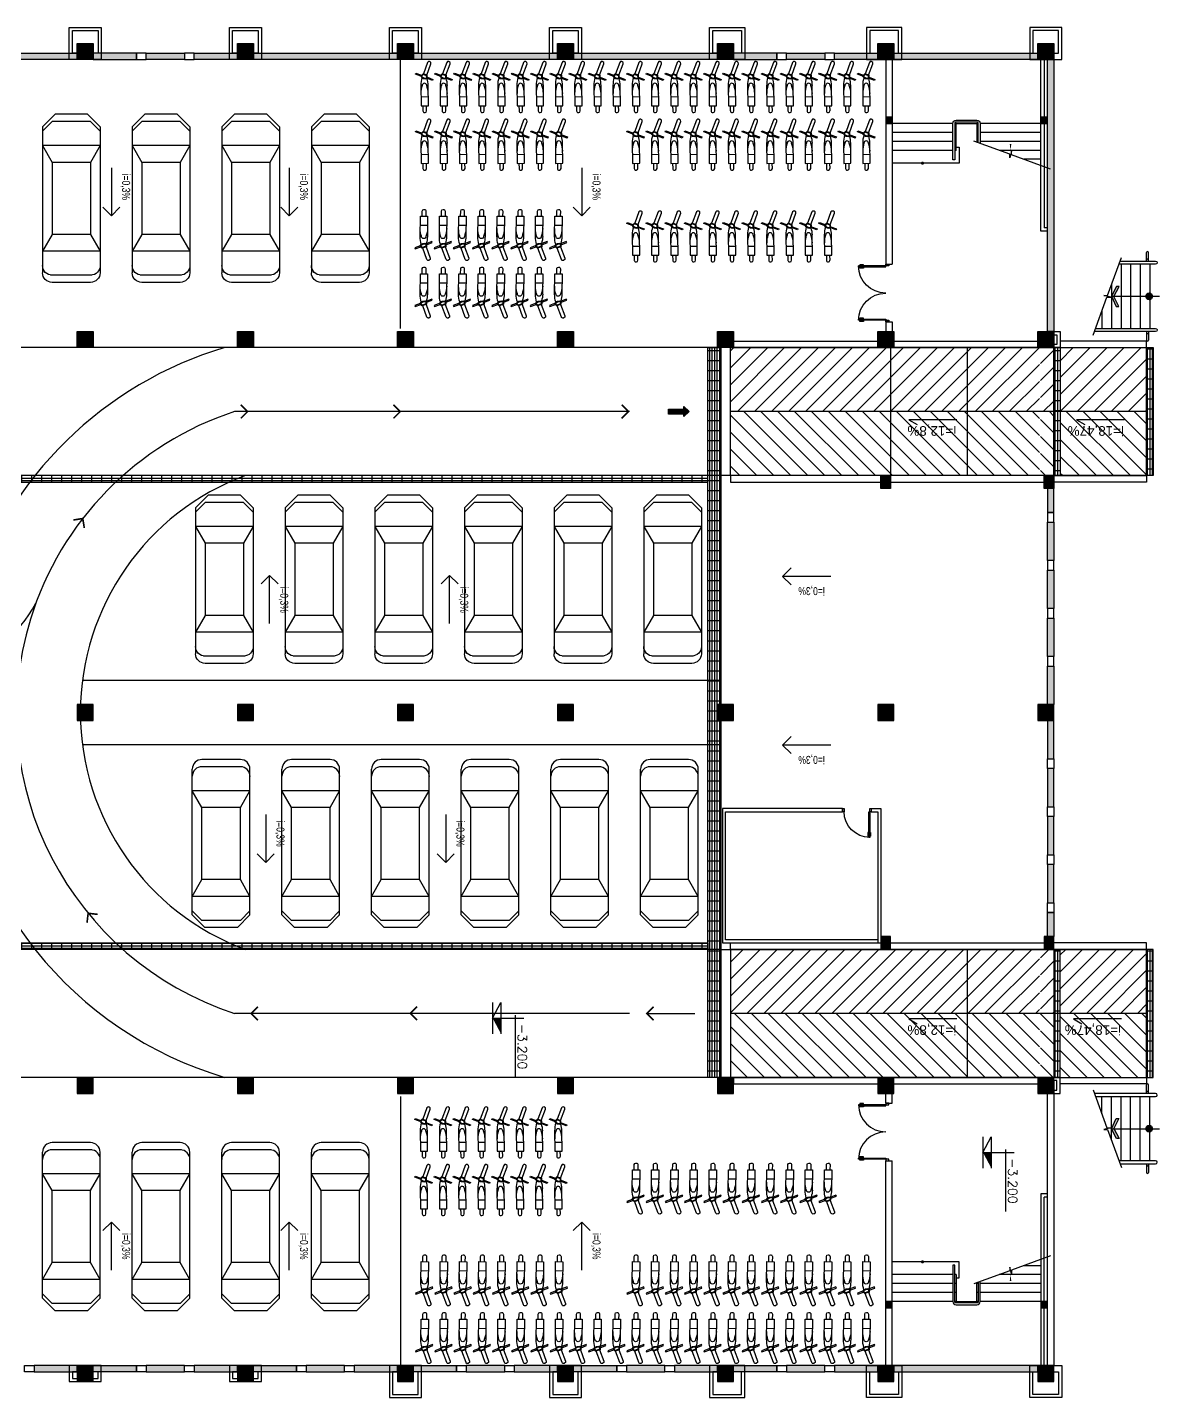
# Model space of a CAD drawing. Header units: millimetres. Extents: x -9574 to 115615, y -25569 to 161230.
# Drawn here: x 80253 to 115615, y 118430 to 161230 of the extents above; entities that cross this region are included whole.
import ezdxf

# ---------------------------------------------------------------- set-up
doc = ezdxf.new("R2010")
doc.units = ezdxf.units.MM
for name, color, linetype in [('cot TT T1$0$COT1', 7, 'Continuous'), ('cot TT T1$0$COTPHU7', 7, 'Continuous'), ('TT T1$0$3', 4, 'Continuous'), ('TT T1$0$CAODO7', 2, 'Continuous'), ('TT T1$0$COTPHU7', 7, 'Continuous'), ('TT T1$0$CUA3', 3, 'Continuous'), ('TT T1$0$HATCH5', 5, 'Continuous'), ('TT T1$0$NETCAT8', 8, 'Continuous'), ('TT T1$0$TAYVIN31', 31, 'Continuous'), ('TT T1$0$TBI241', 241, 'Continuous'), ('TT T1$0$THAY55', 55, 'Continuous'), ('TT T1$0$TUONG6', 6, 'Continuous'), ('TT T1$0$VACH121', 121, 'Continuous')]:
    doc.layers.add(name, color=color, linetype=linetype)
doc.styles.add('TT T1$0$A', font='VSIMPLEX.SHX', dxfattribs={"width": 0.8})
doc.styles.add('TT T1$0$ROMAND', font='romand', dxfattribs={"height": 7000})
doc.styles.add('TT T1$0$VNI-HELVE', font='vhelven_0.ttf')
pattern_1 = [(225, (-8043.92, 195198.64), (265.165, -265.165), [])]
pattern_2 = [(315, (-8043.92, 195198.64), (265.165, 265.165), [])]
pattern_3 = [(270, (-8043.92, 195198.64), (78.125, -7e-14), []), (360, (-8043.92, 195198.64), (3e-13, 312.5), [])]
pattern_4 = [(180, (-8043.92, 195198.64), (-7e-14, -78.125), []), (270, (-8043.92, 195198.64), (312.5, -3e-13), [])]

# ---------------------------------------------------------------- blocks, each defined once
blk = doc.blocks.new('TT T1$0$AUTOMBAN')
for p, q in [((-318, 1726), (-580, 1464)), ((-318, 1726), (357, 1726)), ((620, 1464), (357, 1726)), ((-380, 1576), (-580, 1376)), ((-580, 1464), (-580, -1574)), ((-380, 1576), (420, 1576)), ((620, 1376), (420, 1576)), ((620, 1464), (620, -1574)), ((-580, 1076), (620, 1076)), ((-580, 1076), (-380, 726)), ((620, 1076), (420, 726)), ((-380, 726), (-380, -774)), ((-380, 726), (420, 726)), ((420, 726), (420, -774)), ((-380, -774), (-580, -1124)), ((-380, -774), (420, -774)), ((420, -774), (620, -1124)), ((-580, -1124), (620, -1124)), ((-410, -1624), (454, -1624)), ((-380, -1774), (420, -1774))]:
    blk.add_line(p, q)
for centre, start, end in [((-382, -1422), 180, 270), ((420, -1424), 270, 0), ((-380, -1574), 180, 270), ((420, -1574), 270, 0)]:
    blk.add_arc(centre, 200, start, end)
blk = doc.blocks.new('TT T1$0$MAY XE')
for p, q in [((-317, 335), (-163, -10)), ((-280, 406), (-292, 401)), ((-60, 36), (-214, 381)), ((643, -612), (197, -167)), ((284, -573), (444, -413)), ((483, -772), (643, -612)), ((523, -732), (638, -848)), ((718, -768), (603, -653)), ((709, -848), (718, -838))]:
    blk.add_line(p, q)
for points in [[(29, -26), (-46, 42), (-174, -15), (-173, -116)], [(1, -29), (-50, 18), (-153, -28), (-153, -98)], [(0, 0), (170, 76), (185, 44), (29, -26)], [(-346, -154), (-174, -78)], [(-173, -116), (-331, -187), (-346, -154)], [(25, -315), (483, -772)]]:
    blk.add_lwpolyline(points)
for centre, radius, start, end in [((-271, 355), 50, 114.0851, 204.0851), ((-259, 360), 50, 24.0851, 114.0851), ((-123, 43), 167, 252.5184, 335.6519), ((-123, 43), 144, 258.0725, 330.0978), ((566, 214), 756, 206.5852, 225.6213), ((-331, -707), 756, 45.9073, 62.1247), ((116, -250), 71, 45.7643, 225.7643), ((742, 37), 756, 206.5852, 225.6213), ((-155, -884), 756, 45.9073, 64.9434), ((673, -812), 50, 225, 315), ((682, -803), 50, 315, 45)]:
    blk.add_arc(centre, radius, start, end)
blk = doc.blocks.new('TT T1$0$1CANH-01PHAI')
at = {"color": 7, "linetype": 'Continuous'}
for p, q in [((-4, 93.1), (-6.4, 93.1)), ((-4, 91.8), (-6.4, 91.8)), ((2.4, 93.1), (0, 93.1)), ((2.4, 91.8), (0, 91.8))]:
    blk.add_line(p, q, dxfattribs=at)
at = {"color": 4, "linetype": 'Continuous'}
for points in [[(-7.7, 95.3), (-6.4, 95.3), (-6.4, 81.3), (-7.7, 81.3)], [(0, 0), (0, 100), (-4, 100), (-4, 0)], [(3.7, 95.3), (2.4, 95.3), (2.4, 81.3), (3.7, 81.3)]]:
    blk.add_lwpolyline(points, close=True, dxfattribs=at)
at = {"linetype": 'Continuous'}
blk.add_arc((0, 0), 100, 90, 180, dxfattribs=at)
blk = doc.blocks.new('TT T1$0$LOI')
at = {"layer": 'TT T1$0$HATCH5'}
h = blk.add_hatch(dxfattribs=at)
h.set_pattern_fill('ANSI31', color=256, scale=100, style=0)
h.set_pattern_definition([(45, (55553.985, 79023.95), (-8.8388348, 8.8388348), [])])
h.paths.add_polyline_path([(-642, 79), (-642, -79), (-159, -79), (-159, -159), (0, 0), (-159, 159), (-159, 79)])
for p, q in [((-642, 79), (-159, 79)), ((-642, -79), (-642, 79)), ((-159, 159), (0, 0)), ((-159, 79), (-159, 159)), ((0, 0), (-159, -159)), ((-159, -79), (-642, -79)), ((-159, -159), (-159, -79))]:
    blk.add_line(p, q, dxfattribs=at)
blk = doc.blocks.new('TT T1$0$2CANH-03')
at = {"color": 7, "linetype": 'Continuous'}
for p, q in [((-2.4, 93.1), (0, 93.1)), ((-2.4, 91.8), (0, 91.8)), ((4, 93.1), (6.4, 93.1)), ((4, 91.8), (6.4, 91.8)), ((196, 93.1), (193.6, 93.1)), ((196, 91.8), (193.6, 91.8)), ((202.4, 93.1), (200, 93.1)), ((202.4, 91.8), (200, 91.8))]:
    blk.add_line(p, q, dxfattribs=at)
at = {"color": 4, "linetype": 'Continuous'}
for points in [[(-3.7, 95.3), (-2.4, 95.3), (-2.4, 81.3), (-3.7, 81.3)], [(0, 0), (0, 100), (4, 100), (4, 0)], [(7.7, 95.3), (6.4, 95.3), (6.4, 81.3), (7.7, 81.3)], [(192.3, 95.3), (193.6, 95.3), (193.6, 81.3), (192.3, 81.3)], [(200, 0), (200, 100), (196, 100), (196, 0)], [(203.7, 95.3), (202.4, 95.3), (202.4, 81.3), (203.7, 81.3)]]:
    blk.add_lwpolyline(points, close=True, dxfattribs=at)
at = {"linetype": 'Continuous'}
for centre, start, end in [((0, 0), 0, 90), ((200, 0), 90, 180)]:
    blk.add_arc(centre, 100, start, end, dxfattribs=at)
blk = doc.blocks.new('TT T1$0$Cotvuong')
blk.add_hatch(color=256).paths.add_polyline_path([(50, 50), (-50, 50), (-50, -50), (50, -50)])
blk.add_lwpolyline([(-50, -50), (50, -50), (50, 50), (-50, 50)], close=True)
blk.add_point((0, 0))
blk = doc.blocks.new('TT T1$0$CTT')
for p, q in [((0, 0), (0, 750)), ((-71, 541), (1420, 541)), ((-375, 200), (375, 200)), ((0, 0), (-375, 200)), ((-375, 0), (375, 0))]:
    blk.add_line(p, q)
blk.add_solid([(0, 0), (0, 200), (375, 200)])
at = {"layer": 'TT T1$0$3', "style": 'TT T1$0$ROMAND', "flags": 4}
blk.add_attdef('%%P0.000', (135, 604), '', height=220, dxfattribs=at)
blk = doc.blocks.new('TT T1')
at = {"layer": 'TT T1$0$HATCH5', "ltscale": 2}
for points in [[(81810, 160230), (77310, 160230), (77310, 160430.1), (81810, 160430.1)], [(83660, 160430.1), (82310, 160430.1), (82310, 160230), (83660, 160230)], [(85160, 160230), (83960, 160230), (83960, 160430.1), (85160, 160430.1)], [(86810, 160230), (85460, 160230), (85460, 160430.1), (86810, 160430.1)], [(91810, 160230), (87310, 160230), (87310, 160430.1), (91810, 160430.1)], [(96810, 160230), (92310, 160230), (92310, 160430.1), (96810, 160430.1)], [(101810, 160230), (97310, 160230), (97310, 160430.1), (101810, 160430.1)], [(103660, 160430.1), (102310, 160430.1), (102310, 160230), (103660, 160230)], [(105160, 160230), (103960, 160230), (103960, 160430.1), (105160, 160430.1)], [(106810, 160230), (105460, 160230), (105460, 160430.1), (106810, 160430.1)], [(111810, 160230), (107310, 160230), (107310, 160430.1), (111810, 160430.1)], [(112109.9, 151730), (112109.9, 160230.1), (112310, 160230.1), (112310, 151730)], [(112310, 146080), (112310, 146830), (112109.9, 146830), (112109.9, 146080)], [(112109.9, 144580), (112109.9, 145780), (112310, 145780), (112310, 144580)], [(112109.9, 143080), (112109.9, 144280), (112310, 144280), (112310, 143080)], [(112109.9, 141580), (112109.9, 142780), (112310, 142780), (112310, 141580)], [(112109.9, 140080), (112109.9, 141280), (112310, 141280), (112310, 140080)], [(112109.9, 139580), (112109.9, 138380), (112310, 138380), (112310, 139580)], [(112109.9, 138080), (112109.9, 136880), (112310, 136880), (112310, 138080)], [(112109.9, 136580), (112109.9, 135380), (112310, 135380), (112310, 136580)], [(112109.9, 135080), (112109.9, 133880), (112310, 133880), (112310, 135080)], [(112310, 133580), (112310, 132830), (112109.9, 132830), (112109.9, 133580)], [(81810, 119430), (80460, 119430), (80460, 119229.9), (81810, 119229.9)], [(83660, 119229.9), (82310, 119229.9), (82310, 119430), (83660, 119430)], [(85160, 119430), (83960, 119430), (83960, 119229.9), (85160, 119229.9)], [(86810, 119430), (85460, 119430), (85460, 119229.9), (86810, 119229.9)], [(88660, 119229.9), (87310, 119229.9), (87310, 119430), (88660, 119430)], [(90160, 119430), (88960, 119430), (88960, 119229.9), (90160, 119229.9)], [(91810, 119430), (90460, 119430), (90460, 119229.9), (91810, 119229.9)], [(93660, 119229.9), (92310, 119229.9), (92310, 119430), (93660, 119430)], [(95160, 119430), (93960, 119430), (93960, 119229.9), (95160, 119229.9)], [(96810, 119430), (95460, 119430), (95460, 119229.9), (96810, 119229.9)], [(98660, 119229.9), (97310, 119229.9), (97310, 119430), (98660, 119430)], [(100160, 119430), (98960, 119430), (98960, 119229.9), (100160, 119229.9)], [(101810, 119430), (100460, 119430), (100460, 119229.9), (101810, 119229.9)], [(103660, 119229.9), (102310, 119229.9), (102310, 119430), (103660, 119430)], [(105160, 119430), (103960, 119430), (103960, 119229.9), (105160, 119229.9)], [(106810, 119430), (105460, 119430), (105460, 119229.9), (106810, 119229.9)], [(111810, 119430), (107310, 119430), (107310, 119229.9), (111810, 119229.9)]]:
    blk.add_hatch(color=256, dxfattribs=at).paths.add_polyline_path(points)
h = blk.add_hatch(dxfattribs=at)
h.set_pattern_fill('GRATE', color=256, scale=2500, angle=270, style=0)
h.set_pattern_definition(pattern_3)
h.paths.add_polyline_path([(101510, 128430), (101910, 128430), (101910, 132430), (101510, 132430)])
h.paths.add_polyline_path([(101510, 132430), (101910, 132430), (101910, 138830), (101510, 138830)])
h.paths.add_polyline_path([(101510, 138830), (101910, 138830), (101910, 140830), (101510, 140830)])
h.paths.add_polyline_path([(101510, 140830), (101910, 140830), (101910, 147230), (101510, 147230)])
h.paths.add_polyline_path([(101510, 147230), (101910, 147230), (101910, 151230), (101510, 151230)])
h = blk.add_hatch(dxfattribs=at)
h.set_pattern_fill('ANSI31', color=256, scale=3000, angle=180, style=0)
h.set_pattern_definition(pattern_1)
h.paths.add_polyline_path([(112510, 149230), (115210, 149230), (115210, 151230), (112510, 151230)])
h.paths.add_polyline_path([(102210, 149230), (111860, 149230), (111860, 151230), (111810, 151230), (102210, 151230)])
h.paths.add_polyline_path([(111890, 149230), (112310, 149230), (112310, 151230), (111890, 151230)])
h.paths.add_polyline_path([(111832.7, 150103.8), (111179, 150103.8), (111179, 149720.8), (111832.7, 149720.8)], flags=24)
h = blk.add_hatch(dxfattribs=at)
h.set_pattern_fill('GRATE', color=256, scale=2500, angle=270, style=0)
h.set_pattern_definition([(270, (-143.11, 163322.785), (78.125, -7e-14), []), (360, (-143.1, 163322.8), (3e-13, 312.5), [])])
h.paths.add_polyline_path([(112510, 151230), (112310, 151230), (112310, 147230), (112510, 147230)])
h.paths.add_polyline_path([(112510, 132430), (112310, 132430), (112310, 128430), (112510, 128430)])
h = blk.add_hatch(dxfattribs=at)
h.set_pattern_fill('GRATE', color=256, scale=2500, angle=270, style=0)
h.set_pattern_definition([(270, (-8043.92, 213998.64), (78.125, -7e-14), []), (360, (-8043.92, 213998.64), (3e-13, 312.5), [])])
h.paths.add_polyline_path([(115210, 147230), (115410, 147230), (115410, 150130), (115210, 150130)])
h.paths.add_polyline_path([(115210, 150130), (115410, 150130), (115410, 151230), (115210, 151230)])
h = blk.add_hatch(dxfattribs=at)
h.set_pattern_fill('ANSI31', color=256, scale=3000, angle=270, style=0)
h.set_pattern_definition(pattern_2)
h.paths.add_polyline_path([(102210, 147330), (111860, 147330), (111860, 149230), (102210, 149230)])
h.paths.add_polyline_path([(111890, 147330), (112310, 147330), (112310, 149230), (111890, 149230)])
h.paths.add_polyline_path([(112510, 147330), (115210, 147330), (115210, 149230), (112510, 149230)])
h.paths.add_polyline_path([(112510, 147230), (115210, 147230), (115210, 147330), (112510, 147330)])
h.paths.add_polyline_path([(111890, 147230), (112010, 147230), (112310, 147230), (112310, 147330), (111890, 147330)])
h.paths.add_polyline_path([(102210, 147230), (111860, 147230), (111860, 147330), (102210, 147330)])
h.paths.add_polyline_path([(109355, 148926.6), (107567.9, 148926.6), (107567.9, 148383.8), (109355, 148383.8)], flags=24)
h.paths.add_polyline_path([(114593, 148926.6), (112805.9, 148926.6), (112805.9, 148383.8), (114593, 148383.8)], flags=24)
h = blk.add_hatch(dxfattribs=at)
h.set_pattern_fill('GRATE', color=256, scale=2500, angle=180, style=0)
h.set_pattern_definition(pattern_4)
h.paths.add_polyline_path([(86570.5, 147030), (101510, 147030), (101510, 147230), (87060, 147230, 0.0167604)])
h.paths.add_polyline_path([(83017.1, 147030), (86570.5, 147030, -0.0167604), (87060, 147230), (83236, 147230, 0.0074946)])
h.paths.add_polyline_path([(80335.3, 147030), (83017.1, 147030, -0.0074946), (83236, 147230), (80490.9, 147230, 0.0053278)])
h.paths.add_polyline_path([(76810, 147030), (80335.3, 147030, -0.0053278), (80490.9, 147230), (76810, 147230)])
h = blk.add_hatch(dxfattribs=at)
h.set_pattern_fill('GRATE', color=256, scale=2500, angle=180, style=0)
h.set_pattern_definition(pattern_4)
h.paths.add_polyline_path([(87060, 132430), (101510, 132430), (101510, 132630), (86570.5, 132630, 0.0167604)])
h.paths.add_polyline_path([(83236, 132430), (87060, 132430, -0.0167604), (86570.5, 132630), (83017.1, 132630, 0.0074946)])
h.paths.add_polyline_path([(80490.9, 132430), (83236, 132430, -0.0074946), (83017.1, 132630), (80335.3, 132630, 0.0053278)])
h.paths.add_polyline_path([(76810, 132430), (80490.9, 132430, -0.0053278), (80335.3, 132630), (76810, 132630)])
h = blk.add_hatch(dxfattribs=at)
h.set_pattern_fill('ANSI31', color=256, scale=3000, angle=180, style=0)
h.set_pattern_definition(pattern_1)
h.paths.add_polyline_path([(112510, 130430), (115210, 130430), (115210, 132430), (112510, 132430)])
h.paths.add_polyline_path([(111890, 130430), (112310, 130430), (112310, 132430), (112010, 132430), (111890, 132430)])
h.paths.add_polyline_path([(102210, 130430), (111860, 130430), (111860, 132430), (102210, 132430)])
h.paths.add_polyline_path([(111878.2, 131257.4), (111224.5, 131257.4), (111224.5, 130874.4), (111878.2, 130874.4)], flags=9)
h = blk.add_hatch(dxfattribs=at)
h.set_pattern_fill('GRATE', color=256, scale=2500, angle=270, style=0)
h.set_pattern_definition(pattern_3)
h.paths.add_polyline_path([(115210, 128430), (115410, 128430), (115410, 131330), (115210, 131330)])
h.paths.add_polyline_path([(115210, 131330), (115410, 131330), (115410, 132430), (115210, 132430)])
h = blk.add_hatch(dxfattribs=at)
h.set_pattern_fill('ANSI31', color=256, scale=3000, angle=270, style=0)
h.set_pattern_definition(pattern_2)
h.paths.add_polyline_path([(112510, 128430), (115210, 128430), (115210, 130430), (112510, 130430)])
h.paths.add_polyline_path([(111890, 128430), (112310, 128430), (112310, 130430), (111890, 130430)])
h.paths.add_polyline_path([(102210, 128430), (102310, 128430), (106910, 128430), (107310, 128430), (111860, 128430), (111860, 130430), (102210, 130430)])
h.paths.add_polyline_path([(114500.2, 130212.1), (112713.1, 130212.1), (112713.1, 129669.3), (114500.2, 129669.3)], flags=24)
h.paths.add_polyline_path([(109355, 130212.1), (107567.9, 130212.1), (107567.9, 129669.3), (109355, 129669.3)], flags=24)
at = {"layer": 'TT T1$0$NETCAT8'}
for points in [[(114110, 152829.8), (114272.7, 153140.9), (114351.2, 153139.4), (114188.5, 152828.3), (114339.7, 152511.5), (114261.2, 152513)], [(114110, 126830.2), (114272.7, 126519.1), (114351.2, 126520.6), (114188.5, 126831.7), (114339.7, 127148.5), (114261.2, 127147)]]:
    blk.add_hatch(color=256, dxfattribs=at).paths.add_polyline_path(points)
h = blk.add_hatch(color=256, dxfattribs=at)
h.paths.add_polyline_path([(115290, 152724.7, -0.4137472), (115184.9, 152829.6, -0.0007963), (115290, 152829.8)])
h.paths.add_polyline_path([(115364.3, 152755.5, -0.1989124), (115290, 152724.7), (115290, 152829.8, -0.0007963), (115395.1, 152829.6, -0.1984985)])
h.paths.add_polyline_path([(115290, 152829.8), (115290, 152934.9, -0.4146801), (115395.1, 152829.6, 0.0007963)])
h.paths.add_polyline_path([(115290, 152829.8, 0.0007963), (115184.9, 152829.6, -0.1993263), (115215.7, 152904.1, -0.1989124), (115290, 152934.9)])
h = blk.add_hatch(color=256, dxfattribs=at)
h.paths.add_polyline_path([(115290, 126935.3, 0.4137472), (115184.9, 126830.4, 0.0007963), (115290, 126830.2)])
h.paths.add_polyline_path([(115364.3, 126904.5, 0.1989124), (115290, 126935.3), (115290, 126830.2, 0.0007963), (115395.1, 126830.4, 0.1984985)])
h.paths.add_polyline_path([(115290, 126830.2), (115290, 126725.1, 0.4146801), (115395.1, 126830.4, -0.0007963)])
h.paths.add_polyline_path([(115290, 126830.2, -0.0007963), (115184.9, 126830.4, 0.1993263), (115215.7, 126755.9, 0.1989124), (115290, 126725.1)])
at = {"layer": 'TT T1$0$CAODO7'}
for p, q in [((82876.9, 156848), (82876.9, 155348)), ((88431.4, 156848), (88431.4, 155348)), ((97568.3, 156848), (97568.3, 155348)), ((82876.9, 155348), (82611.8, 155613.2)), ((82876.9, 155348), (83142.1, 155613.2)), ((88431.4, 155348), (88166.2, 155613.2)), ((88431.4, 155348), (88696.5, 155613.2)), ((97568.3, 155348), (97303.1, 155613.2)), ((97568.3, 155348), (97833.5, 155613.2)), ((103841.9, 144081.3), (104107.1, 144346.5)), ((87815.4, 144111.8), (87550.2, 143846.6)), ((87815.4, 144111.8), (88080.5, 143846.6)), ((87815.4, 142611.8), (87815.4, 144111.8)), ((93436.6, 144111.8), (93171.5, 143846.6)), ((93436.6, 142611.8), (93436.6, 144111.8)), ((93436.6, 144111.8), (93701.8, 143846.6)), ((105341.9, 144081.3), (103841.9, 144081.3)), ((103841.9, 144081.3), (104107.1, 143816.2)), ((103841.9, 138810.2), (104107.1, 139075.4)), ((103841.9, 138810.2), (104107.1, 138545)), ((105341.9, 138810.2), (103841.9, 138810.2)), ((87697.1, 136648.2), (87697.1, 135148.2)), ((93318.4, 136648.2), (93318.4, 135148.2)), ((87697.1, 135148.2), (87432, 135413.4)), ((87697.1, 135148.2), (87962.3, 135413.4)), ((93318.4, 135148.2), (93053.2, 135413.4)), ((93318.4, 135148.2), (93583.6, 135413.4)), ((82876.9, 123912), (82611.8, 123646.8)), ((82876.9, 122412), (82876.9, 123912)), ((82876.9, 123912), (83142.1, 123646.8)), ((88431.4, 123912), (88166.2, 123646.8)), ((88431.4, 123912), (88696.5, 123646.8)), ((88431.4, 122412), (88431.4, 123912)), ((97568.3, 123912), (97303.1, 123646.8)), ((97568.3, 123912), (97833.5, 123646.8)), ((97568.3, 122412), (97568.3, 123912))]:
    blk.add_line(p, q, dxfattribs=at)
for points in [[(109282.2, 148972.2), (107782.2, 148972.2), (108042, 148822.2)], [(114520.2, 148972.2), (113020.2, 148972.2), (113280.1, 148822.2)], [(109282.2, 130257.8), (107782.2, 130257.8), (108042, 130107.8)], [(114427.4, 130257.8), (112927.4, 130257.8), (113187.2, 130107.8)]]:
    blk.add_lwpolyline(points, dxfattribs=at)
at = {"layer": 'TT T1$0$CUA3'}
blk.add_line((105710.3, 136830), (105710.3, 136730), dxfattribs=at)
for points in [[(107160, 153780), (107060, 153780), (107060, 153830), (107160, 153830)], [(107160, 152030), (107060, 152030), (107060, 152080), (107160, 152080)], [(105710.3, 136730), (105710.3, 136830), (105760.3, 136830), (105760.3, 136730)], [(106560.3, 136730), (106560.3, 136830), (106610.3, 136830), (106610.3, 136730)], [(107160, 127630), (107060, 127630), (107060, 127580), (107160, 127580)], [(107160, 125880), (107060, 125880), (107060, 125830), (107160, 125830)]]:
    blk.add_lwpolyline(points, close=True, dxfattribs=at)
at = {"layer": 'TT T1$0$HATCH5'}
for p, q in [((91910, 151830), (91910, 160230)), ((101910, 151230), (77110, 151230)), ((99060.7, 149230), (86722.7, 149230)), ((101910, 147230), (87060, 147230)), ((101910, 132430), (87060, 132430)), ((99060.7, 130430), (86722.7, 130430)), ((99598.9, 130430), (101098.9, 130430)), ((101910, 128430), (77210, 128430)), ((91910, 127830), (91910, 119430))]:
    blk.add_line(p, q, dxfattribs=at)
at = {"layer": 'TT T1$0$HATCH5', "ltscale": 2}
for p, q in [((107210, 151230), (107210, 147230)), ((109610, 147230), (109610, 151230)), ((109610, 128430), (109610, 132430))]:
    blk.add_line(p, q, dxfattribs=at)
for points in [[(81810, 160230), (77310, 160230), (77310, 160430.1), (81810, 160430.1)], [(83660, 160430.1), (82310, 160430.1), (82310, 160230), (83660, 160230)], [(83960, 160430.1), (83660, 160430.1), (83660, 160230), (83960, 160230)], [(85160, 160230), (83960, 160230), (83960, 160430.1), (85160, 160430.1)], [(85460, 160430.1), (85160, 160430.1), (85160, 160230), (85460, 160230)], [(86810, 160230), (85460, 160230), (85460, 160430.1), (86810, 160430.1)], [(91810, 160230), (87310, 160230), (87310, 160430.1), (91810, 160430.1)], [(96810, 160230), (92310, 160230), (92310, 160430.1), (96810, 160430.1)], [(101810, 160230), (97310, 160230), (97310, 160430.1), (101810, 160430.1)], [(103660, 160430.1), (102310, 160430.1), (102310, 160230), (103660, 160230)], [(103960, 160430.1), (103660, 160430.1), (103660, 160230), (103960, 160230)], [(105160, 160230), (103960, 160230), (103960, 160430.1), (105160, 160430.1)], [(105460, 160430.1), (105160, 160430.1), (105160, 160230), (105460, 160230)], [(106810, 160230), (105460, 160230), (105460, 160430.1), (106810, 160430.1)], [(111810, 160230), (107310, 160230), (107310, 160430.1), (111810, 160430.1)], [(112109.9, 151730), (112109.9, 160230.1), (112310, 160230.1), (112310, 151730)], [(112310, 146080), (112310, 146830), (112109.9, 146830), (112109.9, 146080)], [(112310, 145780), (112310, 146080), (112109.9, 146080), (112109.9, 145780)], [(112109.9, 144580), (112109.9, 145780), (112310, 145780), (112310, 144580)], [(112310, 144280), (112310, 144580), (112109.9, 144580), (112109.9, 144280)], [(112109.9, 143080), (112109.9, 144280), (112310, 144280), (112310, 143080)], [(112310, 142780), (112310, 143080), (112109.9, 143080), (112109.9, 142780)], [(112109.9, 141580), (112109.9, 142780), (112310, 142780), (112310, 141580)], [(112310, 141280), (112310, 141580), (112109.9, 141580), (112109.9, 141280)], [(112109.9, 140080), (112109.9, 141280), (112310, 141280), (112310, 140080)], [(112109.9, 139580), (112109.9, 138380), (112310, 138380), (112310, 139580)], [(112310, 138380), (112310, 138080), (112109.9, 138080), (112109.9, 138380)], [(112109.9, 138080), (112109.9, 136880), (112310, 136880), (112310, 138080)], [(112310, 136880), (112310, 136580), (112109.9, 136580), (112109.9, 136880)], [(112109.9, 136580), (112109.9, 135380), (112310, 135380), (112310, 136580)], [(112310, 135380), (112310, 135080), (112109.9, 135080), (112109.9, 135380)], [(112109.9, 135080), (112109.9, 133880), (112310, 133880), (112310, 135080)], [(112310, 133880), (112310, 133580), (112109.9, 133580), (112109.9, 133880)], [(112310, 133580), (112310, 132830), (112109.9, 132830), (112109.9, 133580)], [(80460, 119229.9), (80160, 119229.9), (80160, 119430), (80460, 119430)], [(81810, 119430), (80460, 119430), (80460, 119229.9), (81810, 119229.9)], [(83660, 119229.9), (82310, 119229.9), (82310, 119430), (83660, 119430)], [(83960, 119229.9), (83660, 119229.9), (83660, 119430), (83960, 119430)], [(85160, 119430), (83960, 119430), (83960, 119229.9), (85160, 119229.9)], [(85460, 119229.9), (85160, 119229.9), (85160, 119430), (85460, 119430)], [(86810, 119430), (85460, 119430), (85460, 119229.9), (86810, 119229.9)], [(88660, 119229.9), (87310, 119229.9), (87310, 119430), (88660, 119430)], [(88960, 119229.9), (88660, 119229.9), (88660, 119430), (88960, 119430)], [(90160, 119430), (88960, 119430), (88960, 119229.9), (90160, 119229.9)], [(90460, 119229.9), (90160, 119229.9), (90160, 119430), (90460, 119430)], [(91810, 119430), (90460, 119430), (90460, 119229.9), (91810, 119229.9)], [(93660, 119229.9), (92310, 119229.9), (92310, 119430), (93660, 119430)], [(93960, 119229.9), (93660, 119229.9), (93660, 119430), (93960, 119430)], [(95160, 119430), (93960, 119430), (93960, 119229.9), (95160, 119229.9)], [(95460, 119229.9), (95160, 119229.9), (95160, 119430), (95460, 119430)], [(96810, 119430), (95460, 119430), (95460, 119229.9), (96810, 119229.9)], [(98660, 119229.9), (97310, 119229.9), (97310, 119430), (98660, 119430)], [(98960, 119229.9), (98660, 119229.9), (98660, 119430), (98960, 119430)], [(100160, 119430), (98960, 119430), (98960, 119229.9), (100160, 119229.9)], [(100460, 119229.9), (100160, 119229.9), (100160, 119430), (100460, 119430)], [(101810, 119430), (100460, 119430), (100460, 119229.9), (101810, 119229.9)], [(103660, 119229.9), (102310, 119229.9), (102310, 119430), (103660, 119430)], [(103960, 119229.9), (103660, 119229.9), (103660, 119430), (103960, 119430)], [(105160, 119430), (103960, 119430), (103960, 119229.9), (105160, 119229.9)], [(105460, 119229.9), (105160, 119229.9), (105160, 119430), (105460, 119430)], [(106810, 119430), (105460, 119430), (105460, 119229.9), (106810, 119229.9)], [(111810, 119430), (107310, 119430), (107310, 119229.9), (111810, 119229.9)]]:
    blk.add_lwpolyline(points, close=True, dxfattribs=at)
at = {"layer": 'TT T1$0$HATCH5', "const_width": 50}
for points in [[(86917.4, 149442.1), (87129.5, 149230), (86917.4, 149017.9)], [(91685.7, 149442.1), (91897.9, 149230), (91685.7, 149017.9)], [(98813.9, 149442.1), (99026, 149230), (98813.9, 149017.9)], [(81685.6, 145841.5), (81981.6, 145890.1), (82030.3, 145594.1)], [(82114.7, 133261.3), (82149.5, 133559.3), (82447.5, 133524.5)], [(87454, 130217.9), (87241.9, 130430), (87454, 130642.1)], [(92424.3, 130217.9), (92212.2, 130430), (92424.3, 130642.1)], [(99811.1, 130217.9), (99598.9, 130430), (99811.1, 130642.1)]]:
    blk.add_lwpolyline(points, dxfattribs=at)
at = {"layer": 'TT T1$0$HATCH5'}
for points in [[(112110, 147230), (101910, 147230), (101910, 132430), (112110, 132430)], [(81971.1, 138830), (101910, 138830), (101910, 140830), (81971.1, 140830)]]:
    blk.add_lwpolyline(points, dxfattribs=at)
for centre, radius, start, end in [((89797.6, 139830), 11890.2, 106.50877, 162.38879), ((89797.6, 139830), 9890.2, 108.11397, 162.88077), ((89797.6, 139830), 7890.2, 110.30189, 249.69811), ((77282.2, 144911.7), 3637.7, 280.06531, 332.74633), ((89797.6, 139830), 9890.2, 162.88077, 251.88603), ((89797.6, 139830), 11890.2, 184.00369, 253.49123)]:
    blk.add_arc(centre, radius, start, end, dxfattribs=at)
at = {"layer": 'TT T1$0$NETCAT8', "ltscale": 2}
for p, q in [((114110, 152829.8), (115614.9, 152829.8)), ((114110, 126830.2), (115614.9, 126830.2))]:
    blk.add_line(p, q, dxfattribs=at)
at = {"layer": 'TT T1$0$NETCAT8'}
for points in [[(108210, 156990, 0, 0, 0), (108210, 159230, 0, 0, 0), (110960, 159230, 0, 0, 0), (110960, 157390, 0, 50, 0), (110960, 157590, 0, 0, 0)], [(108210, 122670, 0, 0, 0), (108210, 120430, 0, 0, 0), (110960, 120430, 0, 0, 0), (110960, 122270, 0, 50, 0), (110960, 122070, 0, 0, 0)]]:
    blk.add_lwpolyline(points, format="xyseb", dxfattribs=at)
for points in [[(112210, 156805), (110985, 157250.9), (110985, 157360), (110935, 157160), (110935, 157269.1), (109810, 157678.6)], [(113539.5, 151620.1), (113969.9, 152802.6), (114089.9, 152802.6), (113869.9, 152857.6), (113989.9, 152857.6), (114420.3, 154040.1)], [(113539.5, 128039.9), (113969.9, 126857.4), (114089.9, 126857.4), (113869.9, 126802.4), (113989.9, 126802.4), (114420.3, 125619.9)], [(112210, 122855), (110985, 122409.1), (110985, 122300), (110935, 122500), (110935, 122390.9), (109810, 121981.4)]]:
    blk.add_lwpolyline(points, dxfattribs=at)
at = {"layer": 'TT T1$0$NETCAT8', "const_width": 50}
for points in [[(108235, 156990, -1), (108185, 156990, -1)], [(108235, 122670, 1), (108185, 122670, 1)]]:
    blk.add_lwpolyline(points, format="xyb", close=True, dxfattribs=at)
at = {"layer": 'TT T1$0$NETCAT8'}
for points in [[(114110, 152829.8), (114261.2, 152513), (114339.7, 152511.5), (114188.5, 152828.3), (114351.2, 153139.4), (114272.7, 153140.9)], [(114110, 126830.2), (114261.2, 127147), (114339.7, 127148.5), (114188.5, 126831.7), (114351.2, 126520.6), (114272.7, 126519.1)]]:
    blk.add_lwpolyline(points, close=True, dxfattribs=at)
for centre in [(115290, 152829.8), (115290, 126830.2)]:
    blk.add_circle(centre, 105.1, dxfattribs=at)
at = {"layer": 'TT T1$0$TAYVIN31'}
for p, q in [((115210, 153929.8), (115210, 154199.8)), ((115270, 153929.8), (115270, 154199.8)), ((115210, 151729.8), (115210, 151459.8)), ((115270, 151729.8), (115270, 151459.8)), ((106610.3, 136830), (106610.3, 136730)), ((106610.3, 136830), (106610.3, 136730)), ((106610.3, 136830), (106910, 136830)), ((106610.3, 136730), (106760, 136730)), ((106610.3, 136730), (106810, 136730)), ((106810, 136730), (106810, 132630)), ((106910, 136830), (106910, 132630)), ((115210, 127930.2), (115210, 128200.2)), ((115270, 127930.2), (115270, 128200.2)), ((115210, 125730.2), (115210, 125460.2)), ((115270, 125730.2), (115270, 125460.2))]:
    blk.add_line(p, q, dxfattribs=at)
for points in [[(109950, 157627.6), (109950, 158230, 0.4142136), (109910, 158270), (109260, 158270, 0.4142136), (109220, 158230), (109220, 157090), (109160, 157090), (109160, 158230, -0.4142136), (109260, 158330), (109910, 158330, -0.4142136), (110010, 158230), (110010, 157605.8)], [(109950, 122032.4), (109950, 121430, -0.4142136), (109910, 121390), (109260, 121390, -0.4142136), (109220, 121430), (109220, 122570), (109160, 122570), (109160, 121430, 0.4142136), (109260, 121330), (109910, 121330, 0.4142136), (110010, 121430), (110010, 122054.2)]]:
    blk.add_lwpolyline(points, format="xyb", dxfattribs=at)
at = {"layer": 'TT T1$0$TAYVIN31', "ltscale": 2}
for points in [[(114380.1, 153929.8), (115491.2, 153929.8, -0.9759096), (115491.2, 153829.8), (114343.7, 153829.8)], [(113615.8, 151829.8), (115491.2, 151829.8, -0.9759096), (115491.2, 151729.8), (113579.4, 151729.8)], [(113615.8, 127830.2), (115491.2, 127830.2, 0.9759096), (115491.2, 127930.2), (113579.4, 127930.2)], [(114380.1, 125730.2), (115491.2, 125730.2, 0.9759096), (115491.2, 125830.2), (114343.7, 125830.2)]]:
    blk.add_lwpolyline(points, format="xyb", dxfattribs=at)
at = {"layer": 'TT T1$0$TAYVIN31'}
for points in [[(105710.3, 136830), (101959.9, 136830), (101959.9, 132630), (106810, 132630)], [(106810, 132730), (102060, 132730), (102060, 136730), (105710.3, 136730)]]:
    blk.add_lwpolyline(points, dxfattribs=at)
for centre, start, end in [((115240, 154199.8), 0, 180), ((115240, 154020.9), 180, 0), ((115240, 151638.7), 0, 180), ((115240, 151459.8), 180, 0), ((115240, 128200.2), 0, 180), ((115240, 128021.3), 180, 0), ((115240, 125639.1), 360, 180), ((115240, 125460.2), 180, 360)]:
    blk.add_arc(centre, 30, start, end, dxfattribs=at)
at = {"layer": 'TT T1$0$THAY55'}
for p, q in [((109160, 158230), (107260, 158230)), ((109160, 157950), (107260, 157950)), ((109260, 158230), (109220, 158230)), ((109260, 157950), (109220, 157950)), ((109950, 158230), (109910, 158230)), ((109950, 157950), (109910, 157950)), ((111910, 158230), (110010, 158230)), ((111910, 157950), (110010, 157950)), ((109160, 157670), (107260, 157670)), ((109260, 157670), (109220, 157670)), ((109950, 157670), (109910, 157670)), ((111910, 157670), (110010, 157670)), ((109160, 157390), (107260, 157390)), ((109260, 157390), (109220, 157390)), ((111910, 157390), (110602.8, 157390)), ((111910, 157110), (111372.1, 157110)), ((111910, 122550), (111372.1, 122550)), ((109160, 122270), (107260, 122270)), ((109160, 121990), (107260, 121990)), ((109260, 122270), (109220, 122270)), ((109260, 121990), (109220, 121990)), ((109950, 121990), (109910, 121990)), ((111910, 121990), (110010, 121990)), ((111910, 122270), (110602.8, 122270)), ((109160, 121710), (107260, 121710)), ((109260, 121710), (109220, 121710)), ((109950, 121710), (109910, 121710)), ((111910, 121710), (110010, 121710)), ((109160, 121430), (107260, 121430)), ((109260, 121430), (109220, 121430)), ((109950, 121430), (109910, 121430)), ((111910, 121430), (110010, 121430))]:
    blk.add_line(p, q, dxfattribs=at)
for points in [[(109260, 157390), (109260, 158230), (109910, 158230), (109910, 157642.2)], [(109260, 157490), (109360, 157490), (109360, 156990), (107260, 156990)], [(109260, 122170), (109360, 122170), (109360, 122670), (107260, 122670)], [(109260, 122270), (109260, 121430), (109910, 121430), (109910, 122017.8)]]:
    blk.add_lwpolyline(points, dxfattribs=at)
at = {"layer": 'TT T1$0$TUONG6'}
for p, q in [((107060, 160230), (107060, 153830)), ((107260, 160230), (107260, 153830)), ((111910, 154870), (111910, 160230)), ((112010, 160230), (112010, 154970)), ((112110, 154970), (112010, 154970)), ((112110, 154870), (111910, 154870)), ((107060, 153830), (107260, 153830)), ((107060, 152030), (107260, 152030)), ((107060, 152030), (107060, 151230)), ((107260, 152030), (107260, 151430)), ((107060, 127630), (107060, 128430)), ((107260, 127630), (107260, 128230)), ((107060, 127630), (107260, 127630)), ((107060, 119430), (107060, 125830)), ((107060, 125830), (107260, 125830)), ((107260, 119430), (107260, 125830)), ((111910, 124790), (111910, 119430)), ((112110, 124790), (111910, 124790)), ((112010, 119430), (112010, 124690)), ((112110, 124690), (112010, 124690))]:
    blk.add_line(p, q, dxfattribs=at)
for points in [[(82560, 160230.1), (81560, 160230.1), (81560, 161230.1), (82560, 161230.1)], [(82460, 160430.1), (81660, 160430.1), (81660, 161130.1), (82460, 161130.1)], [(87560, 160230.1), (86560, 160230.1), (86560, 161230.1), (87560, 161230.1)], [(87460, 160430.1), (86660, 160430.1), (86660, 161130.1), (87460, 161130.1)], [(92560, 160230.1), (91560, 160230.1), (91560, 161230.1), (92560, 161230.1)], [(92460, 160430.1), (91660, 160430.1), (91660, 161130.1), (92460, 161130.1)], [(97560, 160230.1), (96560, 160230.1), (96560, 161230.1), (97560, 161230.1)], [(97460, 160430.1), (96660, 160430.1), (96660, 161130.1), (97460, 161130.1)], [(102660, 160230.1), (101560, 160230.1), (101560, 161230.1), (102660, 161230.1)], [(102560, 160430.1), (101660, 160430.1), (101660, 161130.1), (102560, 161130.1)], [(106460, 160230.1), (107560, 160230.1), (107560, 161230.1), (106460, 161230.1)], [(106560, 160430.1), (107460, 160430.1), (107460, 161130.1), (106560, 161130.1)], [(111560, 160230.1), (112560, 160230.1), (112560, 161230.1), (111560, 161230.1)], [(111660, 160430.1), (112460, 160430.1), (112460, 161130.1), (111660, 161130.1)], [(112010, 151230), (107210, 151230), (107210, 151430), (112010, 151430)], [(112010, 132430), (107210, 132430), (107210, 132630), (112010, 132630)], [(112010, 128430), (107210, 128430), (107210, 128230), (112010, 128230)], [(112310, 128330), (112310, 119430), (112110, 119430), (112110, 128330)], [(82560, 119429.9), (81560, 119429.9), (81560, 118930), (82560, 118930)], [(87560, 119429.9), (86560, 119429.9), (86560, 118930), (87560, 118930)], [(92560, 119429.9), (91560, 119429.9), (91560, 118429.9), (92560, 118429.9)], [(97560, 119429.9), (96560, 119429.9), (96560, 118429.9), (97560, 118429.9)], [(102660, 119429.9), (101560, 119429.9), (101560, 118429.9), (102660, 118429.9)], [(106460, 119429.9), (107560, 119429.9), (107560, 118429.9), (106460, 118429.9)], [(111560, 119429.9), (112560, 119429.9), (112560, 118429.9), (111560, 118429.9)], [(82460, 119229.9), (81660, 119229.9), (81660, 119030), (82460, 119030)], [(87460, 119229.9), (86660, 119229.9), (86660, 119030), (87460, 119030)], [(92460, 119229.9), (91660, 119229.9), (91660, 118529.9), (92460, 118529.9)], [(97460, 119229.9), (96660, 119229.9), (96660, 118529.9), (97460, 118529.9)], [(102560, 119229.9), (101660, 119229.9), (101660, 118529.9), (102560, 118529.9)], [(106560, 119229.9), (107460, 119229.9), (107460, 118529.9), (106560, 118529.9)], [(111660, 119229.9), (112460, 119229.9), (112460, 118529.9), (111660, 118529.9)]]:
    blk.add_lwpolyline(points, close=True, dxfattribs=at)
for points in [[(82010, 161230.1), (82210, 161230.1)], [(112310, 151730), (112510, 151730), (112510, 151230), (112310, 151230)], [(112310, 151630), (112410, 151630), (112410, 151330), (112310, 151330)], [(112310, 127930), (112510, 127930), (112510, 128430), (112310, 128430)], [(112310, 128030), (112410, 128030), (112410, 128330), (112310, 128330)]]:
    blk.add_lwpolyline(points, dxfattribs=at)
at = {"layer": 'TT T1$0$VACH121'}
for p, q in [((114410, 153829.8), (114410, 151829.8)), ((114710, 153829.8), (114710, 151829.8)), ((115010, 153829.8), (115010, 151829.8)), ((115310, 153829.8), (115310, 151829.8)), ((114110, 153187.6), (114110, 151829.8)), ((113810, 152363.3), (113810, 151829.8)), ((113810, 127296.7), (113810, 127830.2)), ((114110, 126472.4), (114110, 127830.2)), ((114410, 125830.2), (114410, 127830.2)), ((114710, 125830.2), (114710, 127830.2)), ((115010, 125830.2), (115010, 127830.2)), ((115310, 125830.2), (115310, 127830.2))]:
    blk.add_line(p, q, dxfattribs=at)
at = {"layer": 'TT T1$0$VACH121', "ltscale": 2}
for points in [[(101910, 128430), (101510, 128430), (101510, 151230), (101910, 151230)], [(112510, 147230), (112310, 147230), (112310, 151230), (112510, 151230)], [(115410, 147230), (115210, 147230), (115210, 151230), (115410, 151230)], [(101510, 147230), (76810, 147230), (76810, 147030), (101510, 147030)], [(101510, 132430), (76810, 132430), (76810, 132630), (101510, 132630)], [(112510, 132430), (112310, 132430), (112310, 128430), (112510, 128430)], [(115410, 132430), (115210, 132430), (115210, 128430), (115410, 128430)]]:
    blk.add_lwpolyline(points, close=True, dxfattribs=at)
at = {"layer": 'TT T1$0$VACH121'}
for points in [[(115210, 147230), (102210, 147230), (102210, 151230), (115210, 151230)], [(115210, 149230), (102210, 149230), (102210, 151230), (115210, 151230)], [(115210, 132430), (102210, 132430), (102210, 128430), (115210, 128430)], [(115210, 130430), (102210, 130430), (102210, 128430), (115210, 128430)]]:
    blk.add_lwpolyline(points, close=True, dxfattribs=at)
at = {"layer": 'TT T1$0$VACH121', "ltscale": 2}
for points in [[(106910, 151230), (102310, 151230), (102310, 151430), (106810, 151430)], [(112310, 151230), (115210, 151230), (115210, 151430), (112510, 151430)], [(112010, 147230), (102210, 147230), (102210, 147030), (112010, 147030)], [(112210, 147230), (115210, 147230), (115210, 147030), (112210, 147030)], [(106910, 132430), (102210, 132430), (102210, 132630), (106910, 132630)], [(112310, 132430), (115210, 132430), (115210, 132630), (112310, 132630)], [(106910, 128430), (102310, 128430), (102310, 128230), (106810, 128230)], [(112310, 128430), (115210, 128430), (115210, 128230), (112510, 128230)]]:
    blk.add_lwpolyline(points, dxfattribs=at)
at = {"layer": 'TT T1$0$CAODO7', "xscale": 1.300000000046566, "yscale": 1.300000000046566, "zscale": 1.3, "rotation": 270}
for p in [(94782.8, 130282.4), (110099.2, 126085.1)]:
    blk.add_blockref('TT T1$0$CTT', p, dxfattribs=at).add_auto_attribs({'%%P0.000': '-3.200'})
at = {"layer": 'TT T1$0$COTPHU7', "ltscale": 2, "xscale": 2, "yscale": 2, "rotation": 180}
for p in [(107160, 158330), (112010, 158330), (107160, 121330), (112010, 121330)]:
    blk.add_blockref('TT T1$0$Cotvuong', p, dxfattribs=at)
at = {"layer": 'TT T1$0$CUA3', "yscale": 8.5, "rotation": 90}
for p, xscale in [((107060, 153780), -8.5), ((107060, 125880), 8.5)]:
    blk.add_blockref('TT T1$0$2CANH-03', p, dxfattribs=dict(at, xscale=xscale))
at = {"layer": 'TT T1$0$CUA3', "xscale": -8, "yscale": 8, "zscale": 8, "rotation": 180}
blk.add_blockref('TT T1$0$1CANH-01PHAI', (106560.3, 136730), dxfattribs=at)
blk.add_blockref('TT T1$0$1CANH-01PHAI', (106560.3, 136730), dxfattribs=at)
at = {"layer": 'TT T1$0$HATCH5'}
blk.add_blockref('TT T1$0$LOI', (100918.4, 149230), dxfattribs=at)
at = {"layer": 'TT T1$0$TBI241', "ltscale": 2, "rotation": 315.6475711188035}
for p in [(92744.2, 159672.4), (93344.2, 159672.4), (93944.2, 159672.4), (94544.2, 159672.4), (95144.2, 159672.4), (95744.2, 159672.4), (96344.2, 159672.4), (96944.2, 159672.4), (97544.2, 159672.4), (98144.2, 159672.4), (98744.2, 159672.4), (99344.2, 159672.4), (99944.2, 159672.4), (100544.2, 159672.4), (101144.2, 159672.4), (101744.2, 159672.4), (102344.2, 159672.4), (102944.2, 159672.4), (103544.2, 159672.4), (104144.2, 159672.4), (104744.2, 159672.4), (105344.2, 159672.4), (105944.2, 159672.4), (106544.2, 159672.4), (92744.2, 157872.4), (93344.2, 157872.4), (93944.2, 157872.4), (94544.2, 157872.4), (95144.2, 157872.4), (95744.2, 157872.4), (96344.2, 157872.4), (96944.2, 157872.4), (99344.2, 157872.4), (99944.2, 157872.4), (100544.2, 157872.4), (101144.2, 157872.4), (101744.2, 157872.4), (102344.2, 157872.4), (102944.2, 157872.4), (103544.2, 157872.4), (104144.2, 157872.4), (104744.2, 157872.4), (105344.2, 157872.4), (105944.2, 157872.4), (106544.2, 157872.4), (99344.2, 155004.7), (99944.2, 155004.7), (100544.2, 155004.7), (101144.2, 155004.7), (101744.2, 155004.7), (102344.2, 155004.7), (102944.2, 155004.7), (103544.2, 155004.7), (104144.2, 155004.7), (104744.2, 155004.7), (105344.2, 155004.7), (92721.8, 127017.7), (93321.8, 127017.7), (93921.8, 127017.7), (94521.8, 127017.7), (95121.8, 127017.7), (95721.8, 127017.7), (96321.8, 127017.7), (96921.8, 127017.7), (92721.8, 125217.7), (93321.8, 125217.7), (93921.8, 125217.7), (94521.8, 125217.7), (95121.8, 125217.7), (95721.8, 125217.7), (96321.8, 125217.7), (96921.8, 125217.7)]:
    blk.add_blockref('TT T1$0$MAY XE', p, dxfattribs=at)
at = {"layer": 'TT T1$0$TBI241', "xscale": -1.5, "yscale": 1.5, "zscale": 1.5}
for p in [(81654.7, 155926.1), (84454.7, 155926.1), (87254.7, 155926.1), (90054.7, 155926.1), (86433.9, 144026.1), (89233.9, 144026.1), (92033.9, 144026.1), (94833.9, 144026.1), (97633.9, 144026.1), (100433.9, 144026.1)]:
    blk.add_blockref('TT T1$0$AUTOMBAN', p, dxfattribs=at)
at = {"layer": 'TT T1$0$TBI241', "ltscale": 2, "xscale": -0.9999999999999879, "rotation": 224.3524288811964}
for p in [(92721.8, 154442.3), (93321.8, 154442.3), (93921.8, 154442.3), (94521.8, 154442.3), (95121.8, 154442.3), (95721.8, 154442.3), (96321.8, 154442.3), (96921.8, 154442.3), (92721.8, 152642.3), (93321.8, 152642.3), (93921.8, 152642.3), (94521.8, 152642.3), (95121.8, 152642.3), (95721.8, 152642.3), (96321.8, 152642.3), (96921.8, 152642.3), (99344.2, 124655.3), (99944.2, 124655.3), (100544.2, 124655.3), (101144.2, 124655.3), (101744.2, 124655.3), (102344.2, 124655.3), (102944.2, 124655.3), (103544.2, 124655.3), (104144.2, 124655.3), (104744.2, 124655.3), (105344.2, 124655.3), (92744.2, 121787.6), (93344.2, 121787.6), (93944.2, 121787.6), (94544.2, 121787.6), (95144.2, 121787.6), (95744.2, 121787.6), (96344.2, 121787.6), (96944.2, 121787.6), (99344.2, 121787.6), (99944.2, 121787.6), (100544.2, 121787.6), (101144.2, 121787.6), (101744.2, 121787.6), (102344.2, 121787.6), (102944.2, 121787.6), (103544.2, 121787.6), (104144.2, 121787.6), (104744.2, 121787.6), (105344.2, 121787.6), (105944.2, 121787.6), (106544.2, 121787.6), (92744.2, 119987.6), (93344.2, 119987.6), (93944.2, 119987.6), (94544.2, 119987.6), (95144.2, 119987.6), (95744.2, 119987.6), (96344.2, 119987.6), (96944.2, 119987.6), (97544.2, 119987.6), (98144.2, 119987.6), (98744.2, 119987.6), (99344.2, 119987.6), (99944.2, 119987.6), (100544.2, 119987.6), (101144.2, 119987.6), (101744.2, 119987.6), (102344.2, 119987.6), (102944.2, 119987.6), (103544.2, 119987.6), (104144.2, 119987.6), (104744.2, 119987.6), (105344.2, 119987.6), (105944.2, 119987.6), (106544.2, 119987.6)]:
    blk.add_blockref('TT T1$0$MAY XE', p, dxfattribs=at)
at = {"layer": 'TT T1$0$TBI241', "xscale": 1.5, "yscale": 1.5, "zscale": 1.5, "rotation": 180}
for p in [(86333.9, 135701.1), (89133.9, 135701.1), (91933.9, 135701.1), (94733.9, 135701.1), (97533.9, 135701.1), (100333.9, 135701.1), (81654.7, 123733.9), (84454.7, 123733.9), (87254.7, 123733.9), (90054.7, 123733.9)]:
    blk.add_blockref('TT T1$0$AUTOMBAN', p, dxfattribs=at)
at = {"layer": 'TT T1$0$CAODO7', "style": 'TT T1$0$A', "width": 0.8}
for rotation, p in [(270, (83212, 156662.7)), (270, (88766.4, 156662.7)), (270, (97903.3, 156662.7)), (270, (88150.4, 143768.5)), (270, (93771.7, 143768.5)), (180, (105156.6, 143746.3)), (180, (105156.6, 138475.2)), (270, (88032.2, 136462.9)), (270, (93653.4, 136462.9)), (270, (83212, 123568.7)), (270, (88766.4, 123568.7)), (270, (97903.3, 123568.7))]:
    blk.add_text('i=0,3%', height=250, rotation=rotation, dxfattribs=at).set_placement(p)
at = {"layer": 'TT T1$0$CAODO7', "style": 'TT T1$0$VNI-HELVE'}
for s, p in [('i=12,8%', (109264.5, 148774.3)), ('i=18,47%', (114502.5, 148774.3)), ('i=12,8%', (109264.5, 130059.8)), ('i=18,47%', (114409.7, 130059.8))]:
    blk.add_text(s, height=300, rotation=180, dxfattribs=at).set_placement(p)
blk = doc.blocks.new('cot TT T1$0$Cotvuong')
blk.add_hatch(color=256).paths.add_polyline_path([(50, 50), (-50, 50), (-50, -50), (50, -50)])
blk.add_lwpolyline([(-50, -50), (50, -50), (50, 50), (-50, 50)], close=True)
blk.add_point((0, 0))
blk = doc.blocks.new('cot TT T1$0$cothh')
at = {"layer": 'cot TT T1$0$COT1'}
for points in [[(-146830, 112310), (-146830, 112010), (-147230, 112010), (-147230, 112310)], [(-132830, 112310), (-132830, 112010), (-132430, 112010), (-132430, 112310)], [(-146830, 107210), (-146830, 106910), (-147230, 106910), (-147230, 107210)], [(-132830, 107210), (-132830, 106910), (-132430, 106910), (-132430, 107210)]]:
    blk.add_hatch(color=9, dxfattribs=at).paths.add_polyline_path(points)
at = {"layer": 'cot TT T1$0$COT1', "color": 9}
for points in [[(-146830, 112310), (-146830, 112010), (-147230, 112010), (-147230, 112310)], [(-132830, 112310), (-132830, 112010), (-132430, 112010), (-132430, 112310)], [(-146830, 107210), (-146830, 106910), (-147230, 106910), (-147230, 107210)], [(-132830, 107210), (-132830, 106910), (-132430, 106910), (-132430, 107210)]]:
    blk.add_lwpolyline(points, close=True, dxfattribs=at)
at = {"layer": 'cot TT T1$0$COT1', "color": 9, "ltscale": 2, "yscale": 5}
for p, xscale, rotation in [((-160480, 112060), -5, 90), ((-151480, 112060), -5, 90), ((-139830, 112060), 5, 270), ((-128180, 112060), 5, 270), ((-160480, 107060), -5, 90), ((-151480, 107060), -5, 90), ((-139830, 107060), 5, 270), ((-128180, 107060), 5, 270), ((-160480, 102060), -5, 90), ((-151480, 102060), -5, 90), ((-139830, 102060), 5, 270), ((-128180, 102060), 5, 270), ((-160480, 97060), -5, 90), ((-151480, 97060), -5, 90), ((-139830, 97060), 5, 270), ((-128180, 97060), 5, 270), ((-160480, 92060), -5, 90), ((-151480, 92060), -5, 90), ((-139830, 92060), 5, 270), ((-128180, 92060), 5, 270), ((-160480, 87060), -5, 90), ((-151480, 87060), -5, 90), ((-139830, 87060), 5, 270), ((-128180, 87060), 5, 270), ((-160480, 82060), -5, 90), ((-151480, 82060), -5, 90), ((-139830, 82060), 5, 270), ((-128180, 82060), 5, 270)]:
    blk.add_blockref('cot TT T1$0$Cotvuong', p, dxfattribs=dict(at, xscale=xscale, rotation=rotation))
at = {"layer": 'cot TT T1$0$COT1', "ltscale": 2, "xscale": 5, "yscale": 5, "rotation": 270}
for p in [(-119180, 112060), (-119180, 107060), (-119180, 102060), (-119180, 97060), (-119180, 92060), (-119180, 87060), (-119180, 82060)]:
    blk.add_blockref('cot TT T1$0$Cotvuong', p, dxfattribs=at)
at = {"layer": 'cot TT T1$0$COTPHU7', "color": 9, "ltscale": 2, "xscale": 2, "yscale": 2, "rotation": 270}
for p in [(-158330, 112010), (-158330, 107160)]:
    blk.add_blockref('cot TT T1$0$Cotvuong', p, dxfattribs=at)
at = {"layer": 'cot TT T1$0$COTPHU7', "ltscale": 2, "xscale": 2, "yscale": 2, "rotation": 270}
for p in [(-121330, 112010), (-121330, 107160)]:
    blk.add_blockref('cot TT T1$0$Cotvuong', p, dxfattribs=at)
blk = doc.blocks.new('cot TT T1')
at = {"layer": 'cot TT T1$0$COT1', "rotation": 270}
blk.add_blockref('cot TT T1$0$cothh', (0, 0), dxfattribs=at)

msp = doc.modelspace()

# ---------------------------------------------------------------- block references
for name in ['TT T1', 'cot TT T1']:
    msp.add_blockref(name, (0, 0))

doc.saveas('drawing.dxf')
